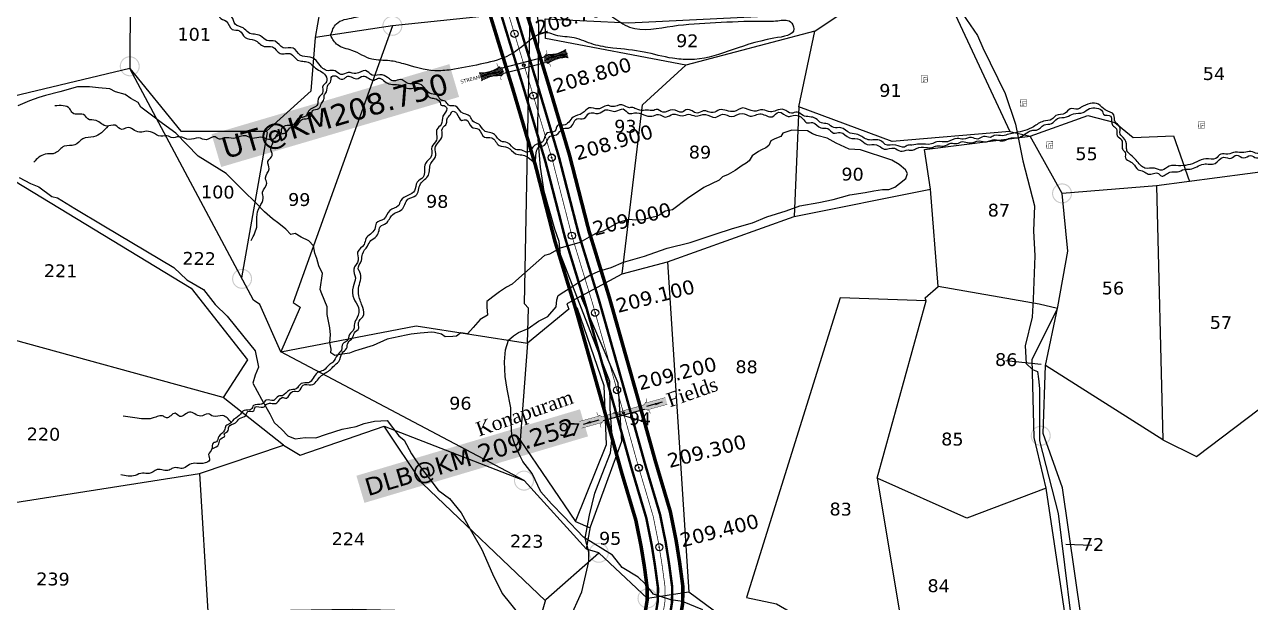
# Model space of a CAD drawing. Header units: inches. Extents: x 734614 to 757648, y 1633794 to 1657822.
# Drawn here: x 741563 to 743289, y 1635087 to 1635900 of the extents above; entities that cross this region are included whole.
import ezdxf
from ezdxf.enums import TextEntityAlignment as Align

# ---------------------------------------------------------------- set-up
doc = ezdxf.new("R2010")
doc.units = ezdxf.units.IN
doc.header["$MEASUREMENT"] = 0
doc.header["$PDMODE"] = 32
doc.header["$PDSIZE"] = 10
doc.linetypes.add('ACAD_ISO02W100', pattern=[15, 12, -3])
doc.linetypes.add('HIDDEN2', pattern=[0.1875, 0.125, -0.0625])
for name, color, linetype in [('CANAL1', 1, 'Continuous'), ('CART TRACK', 19, 'Continuous'), ('CSMark', 72, 'Continuous'), ('FOOT PATH', 222, 'Continuous'), ('LIMITS OF  ROCKY ROUND', 169, 'Continuous'), ('PLOT', 7, 'Continuous'), ('PLOT NO', 7, 'Continuous'), ('SQUARE TANKS', 230, 'Continuous'), ('STRUCTURE', 5, 'Continuous'), ('TANKS-STREAM', 4, 'Continuous'), ('VILLAGE STONES', 240, 'Continuous')]:
    doc.layers.add(name, color=color, linetype=linetype)
doc.styles.get("Standard").update_dxf_attribs({"font": 'verdana_0.ttf'})
doc.styles.add('style1', font='romantic_0.ttf')
doc.dimstyles.get("Standard").update_dxf_attribs({"dimtxt": 0.18, "dimasz": 0.18, "dimexe": 0.18, "dimexo": 0.0625, "dimgap": 0.09, "dimtad": 0, "dimtih": 1, "dimtoh": 1, "dimdec": 4, "dimzin": 0, "dimdsep": 46, "dimtxsty": 'Standard', "dimcen": 0.09, "dimadec": 0, "dimazin": 0, "dimtfac": 1, "dimtdec": 4, "dimtofl": 0, "dimtmove": 0, "dimatfit": 3, "dimfxl": 0, "dimtolj": 1, "dimtzin": 0, "dimarcsym": 0})

# ---------------------------------------------------------------- blocks, each defined once
blk = doc.blocks.new('SLB')
at = {"layer": 'STRUCTURE'}
h = blk.add_hatch(dxfattribs=at)
h.set_pattern_fill('DOTS', color=6, scale=20, angle=320.3722, style=0)
h.set_pattern_definition([(320.372247934, (-159.4327, -72.9564), (1.2786241598, 0.5641323054), [0, -1.25])])
h.paths.add_polyline_path([(769699.5, 1706871.1), (769699.5, 1706861.1), (769729.1, 1706861.1), (769732.1, 1706863.1), (769792.1, 1706863.1), (769795.1, 1706861.1), (769824.7, 1706861.1), (769824.7, 1706871.1), (769795.1, 1706871.1), (769792.1, 1706869.1), (769732.1, 1706869.1), (769729.1, 1706871.1)])
at = {"layer": 'STRUCTURE', "color": 6, "linetype": 'ACAD_ISO02W100', "ltscale": 0.5, "const_width": 0.5}
for points in [[(769699.5, 1706871.1), (769729.1, 1706871.1)], [(769795.1, 1706871.1), (769824.7, 1706871.1)], [(769699.5, 1706861.1), (769729.1, 1706861.1)], [(769795.1, 1706861.1), (769824.7, 1706861.1)]]:
    blk.add_lwpolyline(points, dxfattribs=at)
at = {"layer": 'STRUCTURE', "color": 6, "const_width": 0.628}
for points in [[(769726.1, 1706877.1), (769726.1, 1706873.1), (769732.1, 1706869.1), (769792.1, 1706869.1), (769798.1, 1706873.1), (769798.1, 1706877.1)], [(769726.1, 1706855.1), (769726.1, 1706859.1), (769732.1, 1706863.1), (769792.1, 1706863.1), (769798.1, 1706859.1), (769798.1, 1706855.1)]]:
    blk.add_lwpolyline(points, dxfattribs=at)
at = {"layer": 'STRUCTURE', "color": 6}
blk.add_lwpolyline([(769732.1, 1706863.1), (769792.1, 1706863.1)], dxfattribs=at)
blk.add_lwpolyline([(769732.1, 1706863.1), (769792.1, 1706863.1)], dxfattribs=at)
at = {"layer": 'STRUCTURE', "color": 0}
blk.add_circle((769762.1, 1706866.1), 1.24, dxfattribs=at)
for points in [[(769703.8, 1706866), (769726.7, 1706866)], [(769818.6, 1706865.8), (769795.7, 1706865.8)]]:
    blk.add_leader(points, dimstyle='Standard', override={"dimasz": 10, "dimgap": 0.09, "dimtad": 0}, dxfattribs=at)
blk = doc.blocks.new('UT')
at = {"layer": 'STRUCTURE'}
h = blk.add_hatch(dxfattribs=at)
h.set_pattern_fill('DASH', color=150, scale=8, angle=-39.6278, style=0)
h.set_pattern_definition([(320.372247933, (-4370.464, -6260.8811), (1.40800153113, 0.132407282), [1, -1])])
h.paths.add_polyline_path([(765163, 1700681.9), (765165.6, 1700680.6), (765167.2, 1700680.3), (765169.1, 1700680), (765172.4, 1700679.6), (765176.4, 1700679.3), (765179.5, 1700679.5), (765183.1, 1700679.9), (765187.7, 1700680.9), (765188.9, 1700681.2), (765193.1, 1700682.2), (765196.1, 1700680.2), (765196.1, 1700672.2), (765193.1, 1700670.2), (765190.5, 1700670.8), (765188.1, 1700671.3), (765185.5, 1700671.8), (765183.6, 1700672.1), (765181, 1700672.5), (765180.3, 1700672.5), (765178.5, 1700672.6), (765176.7, 1700672.6), (765174.6, 1700672.5), (765172.5, 1700672.3), (765170.4, 1700672), (765168.5, 1700671.7), (765166.1, 1700671.2), (765165, 1700670.8), (765163, 1700669.7)])
h.paths.add_polyline_path([(765259.1, 1700682.2), (765256.1, 1700680.2), (765256.1, 1700672.2), (765259.1, 1700670.2), (765261.9, 1700671), (765264.4, 1700671.6), (765266.4, 1700672), (765269.1, 1700672.5), (765272.7, 1700673), (765276.1, 1700673.1), (765278.6, 1700672.9), (765281.2, 1700672.7), (765283.9, 1700672.3), (765286.4, 1700671.9), (765288, 1700671.3), (765289.2, 1700670.6), (765289.1, 1700682.7), (765287.6, 1700681.8), (765285.7, 1700681.2), (765283, 1700680.7), (765281.2, 1700680.4), (765276.7, 1700679.9), (765272.7, 1700679.9), (765268.7, 1700680.3), (765264.8, 1700681), (765261.2, 1700681.7)])
at = {"layer": 'STRUCTURE', "color": 150, "const_width": 0.628}
for points in [[(765190.1, 1700688.2), (765190.1, 1700684.2), (765196.1, 1700680.2), (765256.1, 1700680.2), (765262.1, 1700684.2), (765262.1, 1700688.2)], [(765190.1, 1700664.2), (765190.1, 1700668.2), (765196.1, 1700672.2), (765256.1, 1700672.2), (765262.1, 1700668.2), (765262.1, 1700664.2)]]:
    blk.add_lwpolyline(points, dxfattribs=at)
at = {"layer": 'STRUCTURE', "color": 150}
for points in [[(765196.1, 1700680.2), (765256.1, 1700680.2)], [(765196.1, 1700672.2), (765256.1, 1700672.2)], [(765196.1, 1700672.2), (765256.1, 1700672.2)]]:
    blk.add_lwpolyline(points, dxfattribs=at)
at = {"layer": 'STRUCTURE', "color": 0}
blk.add_circle((765226.1, 1700676.2), 1.89, dxfattribs=at)
at = {"layer": 'STRUCTURE', "color": 150}
for points in [[(765163, 1700681.9), (765164.4, 1700681.1), (765167.9, 1700680.2), (765171.2, 1700679.8), (765176.1, 1700679.4), (765184.7, 1700680.3), (765193.1, 1700682.2)], [(765163, 1700669.7), (765164.3, 1700670.6), (765167.8, 1700671.6), (765171.2, 1700672.1), (765176, 1700672.6), (765184.7, 1700672), (765193.1, 1700670.2)], [(765289.1, 1700682.7), (765287.8, 1700681.9), (765284.3, 1700680.9), (765280.9, 1700680.4), (765276.1, 1700679.8), (765267.4, 1700680.5), (765259.1, 1700682.2)], [(765289.2, 1700670.6), (765287.8, 1700671.4), (765284.2, 1700672.3), (765280.9, 1700672.7), (765276.1, 1700673.1), (765267.4, 1700672.2), (765259.1, 1700670.2)]]:
    blk.add_spline(points, degree=3, dxfattribs=at)
at = {"layer": 'STRUCTURE', "color": 0}
blk.add_text('STREAM', height=5, dxfattribs=at).set_placement((765148.2, 1700675.8), align=Align.MIDDLE_CENTER)
for points in [[(765190.9, 1700676), (765164.2, 1700675.8)], [(765289.3, 1700676.7), (765265.4, 1700676.4)]]:
    blk.add_leader(points, dimstyle='Standard', override={"dimasz": 10, "dimgap": 0.09, "dimtad": 0}, dxfattribs=at)

msp = doc.modelspace()

# ---------------------------------------------------------------- hatches: boundary and pattern name
at = {"layer": 'VILLAGE STONES'}
h = msp.add_hatch(color=256, dxfattribs=at)
edge = h.paths.add_edge_path(flags=16)
edge.add_arc((742081.1, 1635898), 12.6, -0.753, 359.247)
edge = h.paths.add_edge_path()
edge.add_arc((742081.1, 1635898), 14.1, -0.753, 359.247)
h = msp.add_hatch(color=256, dxfattribs=at)
edge = h.paths.add_edge_path(flags=16)
edge.add_arc((741711.4, 1635841.1), 12.6, -0.753, 359.247)
edge = h.paths.add_edge_path()
edge.add_arc((741711.4, 1635841.1), 14.1, -0.753, 359.247)
h = msp.add_hatch(color=256, dxfattribs=at)
edge = h.paths.add_edge_path(flags=16)
edge.add_arc((743023.8, 1635662.2), 12.6, -0.753, 359.247)
edge = h.paths.add_edge_path()
edge.add_arc((743023.8, 1635662.2), 14.1, -0.753, 359.247)
h = msp.add_hatch(color=256, dxfattribs=at)
edge = h.paths.add_edge_path(flags=16)
edge.add_arc((741869.5, 1635542), 12.6, -0.753, 359.247)
edge = h.paths.add_edge_path()
edge.add_arc((741869.5, 1635542), 14.1, -0.753, 359.247)
h = msp.add_hatch(color=256, dxfattribs=at)
edge = h.paths.add_edge_path(flags=16)
edge.add_arc((742993.8, 1635321.2), 12.6, -0.753, 359.247)
edge = h.paths.add_edge_path()
edge.add_arc((742993.8, 1635321.2), 14.1, -0.753, 359.247)
h = msp.add_hatch(color=256, dxfattribs=at)
edge = h.paths.add_edge_path(flags=16)
edge.add_arc((742266.4, 1635258.1), 12.6, -0.753, 359.247)
edge = h.paths.add_edge_path()
edge.add_arc((742266.4, 1635258.1), 14.1, -0.753, 359.247)
h = msp.add_hatch(color=256, dxfattribs=at)
edge = h.paths.add_edge_path(flags=16)
edge.add_arc((742371.7, 1635156.5), 12.6, -0.753, 359.247)
edge = h.paths.add_edge_path()
edge.add_arc((742371.7, 1635156.5), 14.1, -0.753, 359.247)
h = msp.add_hatch(color=256, dxfattribs=at)
edge = h.paths.add_edge_path(flags=16)
edge.add_arc((742440.2, 1635092.4), 12.6, -0.753, 359.247)
edge = h.paths.add_edge_path()
edge.add_arc((742440.2, 1635092.4), 14.1, -0.753, 359.247)

# ---------------------------------------------------------------- linework, layer by layer
at = {"color": 3}
for p in [(742253, 1635886.8), (742279.4, 1635799.8), (742305.3, 1635712.7), (742333.7, 1635602.7), (742366.5, 1635494.3), (742397.4, 1635385.4), (742427.9, 1635276.3), (742456.8, 1635164.4)]:
    msp.add_point(p, dxfattribs=at)
at = {"layer": 'CANAL1', "color": 1, "const_width": 5}
for points in [[(742218.3, 1635914.5), (742250.6, 1635809.1), (742281.4, 1635705.2), (742282.2, 1635702.7), (742309.7, 1635595.6), (742338.5, 1635501.7), (742378.9, 1635358.8), (742403.1, 1635272), (742404, 1635268.8), (742423.8, 1635202.3), (742431.3, 1635165.1), (742436, 1635136), (742439.9, 1635106.2), (742439.7, 1635089.7), (742434.2, 1635055.3)], [(742266.2, 1635928.8), (742298.5, 1635823.5), (742329.4, 1635719.5), (742330.4, 1635716.1), (742357.9, 1635609.1), (742386.5, 1635515.8), (742427.1, 1635372.3), (742451.2, 1635285.8), (742452, 1635283.1), (742472.4, 1635214.4), (742480.5, 1635174), (742485.4, 1635143.2), (742490, 1635109.2), (742489.7, 1635085.3), (742483.2, 1635044.7)]]:
    msp.add_lwpolyline(points, dxfattribs=at)
at = {"layer": 'CANAL1', "color": 5, "const_width": 3.5}
for points in [[(742232.7, 1635918.8), (742264.9, 1635813.4), (742296.6, 1635706.7), (742324.2, 1635599.6), (742352.9, 1635505.9), (742393.4, 1635362.8), (742417.5, 1635276.2), (742438.4, 1635205.9), (742446.1, 1635167.8), (742450.8, 1635138.1), (742455, 1635107.1), (742454.7, 1635088.4), (742448.9, 1635052.1)], [(742468.5, 1635047.9), (742474.7, 1635086.6), (742475, 1635108.3), (742470.6, 1635141), (742465.8, 1635171.3), (742457.8, 1635210.7), (742436.7, 1635281.7), (742412.6, 1635368.2), (742372.1, 1635511.5), (742343.4, 1635605.1), (742315.9, 1635712.1), (742284.1, 1635819.2), (742251.9, 1635924.5)]]:
    msp.add_lwpolyline(points, dxfattribs=at)
at = {"layer": 'CANAL1', "color": 1, "linetype": 'HIDDEN2', "ltscale": 100, "const_width": 1}
msp.add_lwpolyline([(742242.3, 1635921.7), (742274.5, 1635816.3), (742305.4, 1635712.4), (742306.3, 1635709.4), (742333.8, 1635602.4), (742362.5, 1635508.7), (742403, 1635365.5), (742427.1, 1635278.9), (742428, 1635276), (742448.1, 1635208.3), (742455.9, 1635169.5), (742460.7, 1635139.6), (742465, 1635107.7), (742464.7, 1635087.5), (742458.7, 1635050)], dxfattribs=at)
at = {"layer": 'CART TRACK'}
msp.add_lwpolyline([(742884.1, 1635914.2), (742904.7, 1635884.5), (742912.3, 1635867), (742943.9, 1635802.8), (742958.3, 1635759.8), (742968.8, 1635708.1), (742984.9, 1635644.6), (742983.4, 1635609.4), (742985.4, 1635574.6), (742982.9, 1635513.4), (742981.8, 1635488.1), (742972, 1635447.5), (742973.1, 1635422.7), (742982.2, 1635414.5), (742989.3, 1635411.6), (742990.8, 1635401.3), (742992, 1635387.6), (742992, 1635314), (743018.1, 1635211.8), (743036.3, 1635067.3)], dxfattribs=at)
at = {"layer": 'FOOT PATH'}
for points in [[(742330.3, 1635063), (742347.9, 1635101.8), (742357.8, 1635144.3), (742357.8, 1635157.2), (742352.6, 1635176.9), (742358.8, 1635209.4), (742366.3, 1635240.4), (742376.6, 1635267), (742388, 1635297.3), (742390.5, 1635319.5), (742387.8, 1635359.5), (742387.1, 1635397.5), (742335, 1635531.5), (742317.6, 1635576.1), (742315.9, 1635594.4), (742309.9, 1635611.8), (742294.7, 1635665), (742289.6, 1635699.2), (742285.8, 1635743.7), (742287.2, 1635899.4), (742253.7, 1636115.5)], [(742518, 1635076.2), (742489.5, 1635088), (742472.9, 1635090.1), (742458.3, 1635095.1), (742448.5, 1635098.4), (742436.7, 1635112.7), (742427.1, 1635122.2), (742404.7, 1635135.7), (742391, 1635153.1), (742349.9, 1635178.6), (742322.4, 1635207.5), (742305.2, 1635225.6), (742290.2, 1635242.1), (742278, 1635268), (742264.7, 1635285.1), (742259.2, 1635296.1), (742253.4, 1635308.9), (742249.4, 1635321.4), (742247.9, 1635349.9), (742248, 1635360.5), (742242.7, 1635386.7), (742240, 1635404.4), (742238.7, 1635425.1), (742240.1, 1635441.9), (742244.5, 1635455.6), (742251.6, 1635461.7), (742258.8, 1635466.5), (742272, 1635471.9), (742286.9, 1635482.3), (742299.8, 1635489.1), (742311.6, 1635502.5), (742312.5, 1635512.6), (742314.5, 1635518.6), (742322.5, 1635523.8), (742335, 1635531.5), (742346.4, 1635539.2), (742359.2, 1635547.3), (742373.2, 1635553.1), (742389.1, 1635557.8), (742406.4, 1635565.5), (742435.9, 1635573.7), (742450.7, 1635579.2), (742468.1, 1635585), (742500.1, 1635593.2), (742535.6, 1635604.7), (742559.8, 1635612.7), (742587.9, 1635620.8), (742608.4, 1635629.2), (742635.5, 1635637.8), (742654.8, 1635644.7), (742681.6, 1635649.3), (742701.6, 1635653.5), (742725, 1635660.3), (742746.8, 1635663.4), (742758.9, 1635665.9), (742771, 1635667.6), (742780, 1635667.5), (742788.3, 1635671.1), (742794.8, 1635676.3), (742803.9, 1635683), (742803.9, 1635683), (742806.2, 1635690.4), (742803.3, 1635695.4), (742803.3, 1635695.4), (742794.4, 1635703), (742784.3, 1635708.8), (742770.1, 1635713.5), (742752.8, 1635719.3), (742740.2, 1635723.6), (742723.9, 1635724.6), (742705.6, 1635732.9), (742693.3, 1635739.8), (742678.6, 1635743.7), (742672.7, 1635746.1), (742665.6, 1635750.3), (742651.9, 1635750.9), (742643.4, 1635751.3), (742630.5, 1635747), (742627.9, 1635742.5), (742619.5, 1635738.9), (742614, 1635736.4), (742611.1, 1635729.6), (742607, 1635726.3), (742600.9, 1635723.7), (742596.4, 1635721.2), (742587.6, 1635714.9), (742583.4, 1635708.2), (742579.2, 1635704.9), (742573.5, 1635701.6), (742573.5, 1635701.6), (742563.7, 1635694.6), (742553.8, 1635688.7), (742545.9, 1635685.4), (742540.9, 1635681), (742519.4, 1635670.7), (742496.6, 1635654.9), (742475.6, 1635639.1), (742465, 1635637), (742457.8, 1635631.9), (742452.2, 1635629.7), (742442, 1635627.6), (742433.7, 1635625), (742423.9, 1635624.4), (742413.6, 1635625.7), (742404.3, 1635622.8), (742396.4, 1635619.9), (742384.2, 1635612.9), (742377.4, 1635609.3), (742369.5, 1635606.7), (742361.5, 1635602.7), (742344.9, 1635593.2), (742317.3, 1635585.2), (742302.2, 1635576.8), (742295, 1635574.8), (742279.3, 1635560.9), (742254.9, 1635539.4), (742249.6, 1635534.7), (742241.6, 1635530.2), (742231.8, 1635523.5), (742222.3, 1635516.9), (742213.9, 1635510.3), (742214.2, 1635502.4), (742215.1, 1635490.7), (742204.5, 1635484.6), (742194.6, 1635473.4), (742186.8, 1635464.7), (742177.5, 1635466.2), (742171.5, 1635461.4), (742166.2, 1635461), (742155.3, 1635460.4), (742150.1, 1635464.3), (742140.3, 1635466.3), (742136.8, 1635467), (742120, 1635465.4), (742107.6, 1635464.2), (742100.4, 1635462.7), (742073.9, 1635456.9), (742054.2, 1635448.2), (742033.8, 1635442.1), (742027.8, 1635440.3), (742020.5, 1635437.4), (742020.5, 1635437.4), (742007.4, 1635435.3), (742000.3, 1635434.2), (741994.6, 1635437.7), (741994.7, 1635443), (741992.8, 1635452.6), (741994.2, 1635463.3), (741992.8, 1635473.1), (741989.3, 1635491.9), (741989.4, 1635502.4), (741981.8, 1635520.9), (741979.2, 1635527.2), (741982.9, 1635549.7), (741977.4, 1635560.2), (741974.5, 1635570.4), (741972, 1635578), (741970.1, 1635588.5), (741963.6, 1635595.7), (741952.7, 1635600.8), (741944.1, 1635605.8), (741938.1, 1635604.4), (741931, 1635612), (741921.4, 1635620), (741912.1, 1635626.2), (741900.9, 1635636.5), (741887.6, 1635650.3), (741873.1, 1635664.6), (741847.1, 1635690.1), (741807.8, 1635714.5), (741776.3, 1635746.9), (741757.6, 1635760.8), (741740.2, 1635773.8), (741727, 1635783.6), (741723, 1635790.2), (741712.9, 1635795.6), (741704.7, 1635801.3), (741691.2, 1635804.9), (741683.4, 1635809.5), (741667.2, 1635810.8), (741654.8, 1635812.1), (741643.5, 1635812.3), (741637.9, 1635812), (741612.9, 1635805.2), (741592.8, 1635799.8), (741583.4, 1635797.2), (741570.2, 1635792.6), (741553.6, 1635785.3)], [(741555.6, 1635684.4), (741571.7, 1635676.3), (741583.3, 1635671.3), (741601.5, 1635657.9), (741609.8, 1635655.9), (741634, 1635640.9), (741675.1, 1635616.7), (741714.3, 1635593.3), (741773.3, 1635558), (741791.5, 1635540.5), (741815.1, 1635527), (741831.7, 1635505.8), (741848.4, 1635489.4), (741871.8, 1635460.4), (741887.7, 1635440.6), (741892.7, 1635417.7), (741888, 1635406.5), (741884.8, 1635395.2), (741897, 1635372.9), (741908.4, 1635351.9), (741914.7, 1635339.7), (741925.4, 1635330.1), (741934, 1635321), (741944.1, 1635317.1), (741958.4, 1635318.8), (741973.1, 1635318.2), (741988.5, 1635323.3), (742010.5, 1635330.5), (742030.1, 1635334.4), (742041.4, 1635338.4), (742056.1, 1635341.6), (742073.8, 1635342.5), (742090.1, 1635321.2), (742097.9, 1635315.1), (742108.2, 1635295.8), (742121.8, 1635275.7), (742135.1, 1635258.3), (742145.4, 1635244.8), (742161.5, 1635233.1), (742177.8, 1635212.6), (742190.6, 1635189.9), (742206.8, 1635161.1), (742221.9, 1635127), (742235.8, 1635099), (742261.1, 1635068)]]:
    msp.add_lwpolyline(points, dxfattribs=at)
at = {"layer": 'LIMITS OF  ROCKY ROUND'}
msp.add_spline([(741994.2, 1635884.7), (742002.2, 1635901), (742027, 1635909.6), (742060.3, 1635918.8), (742081.9, 1635921.4), (742110.9, 1635923.9), (742150.8, 1635928.1), (742174.9, 1635932), (742213, 1635934.2), (742257.3, 1635932.2), (742283.3, 1635938.8), (742308.1, 1635938.7), (742324.5, 1635934.8), (742358.3, 1635930.6), (742402.6, 1635902.6), (742415.1, 1635896.3), (742475.8, 1635897.7), (742535.8, 1635902.7), (742599.8, 1635904.6), (742623.7, 1635905.2), (742641.3, 1635903.8), (742646.2, 1635893.8), (742618.2, 1635880.5), (742499.2, 1635850.5), (742475.6, 1635852.3), (742435.4, 1635861), (742391.4, 1635866.8), (742364.1, 1635871.9), (742337.1, 1635880.9), (742310.6, 1635885), (742300.2, 1635888.1), (742266.1, 1635870.9), (742242.2, 1635855), (742204.5, 1635843.9), (742163.6, 1635836.2), (742141, 1635834.8), (742097, 1635844.5), (742077.4, 1635848.8), (742052.1, 1635851.1), (742024.1, 1635863.4), (742003.8, 1635871.1), (741994.1, 1635884.7)], degree=3, dxfattribs=at)
at = {"layer": 'PLOT'}
for p, q in [((741972.9, 1635881.4), (742019.9, 1636149.6)), ((741712.1, 1635947.7), (741711.3, 1635838)), ((742867.3, 1635927), (742950.1, 1635749.3)), ((741966.6, 1635806.6), (741972.9, 1635881.4)), ((741711.3, 1635838), (741511, 1635790.3)), ((741885.6, 1635511.8), (741711.3, 1635838)), ((741711.3, 1635838), (741783.5, 1635749.6)), ((741903.7, 1635750), (741966.6, 1635806.6)), ((742979.1, 1635742.6), (743060.1, 1635771.6)), ((743060.1, 1635771.6), (743097.9, 1635761.9)), ((743097.9, 1635761.9), (743124.1, 1635740.7)), ((741783.5, 1635749.6), (741903.7, 1635750)), ((742950.1, 1635749.3), (742979.1, 1635742.6)), ((743124.1, 1635740.7), (743180.9, 1635743.1)), ((743180.9, 1635743.1), (743203.3, 1635678.9)), ((743023.8, 1635662.2), (742979.1, 1635742.6)), ((741489.1, 1635716.2), (741797.7, 1635529)), ((743339, 1635696.7), (743156.8, 1635672.9)), ((743156.8, 1635672.9), (743023.8, 1635662.2)), ((741797.7, 1635529), (741877.2, 1635427.9)), ((741894.6, 1635506), (741885.6, 1635511.8)), ((741924.2, 1635439.3), (741894.6, 1635506)), ((741842.9, 1635375.2), (741473.1, 1635476.7)), ((742266.4, 1635258.1), (741924.2, 1635439.3)), ((741877.2, 1635427.9), (741842.9, 1635375.2)), ((741927.6, 1635308.1), (741842.9, 1635375.2)), ((741951.3, 1635293.9), (742069.5, 1635334.6)), ((742069.5, 1635334.6), (742266.4, 1635258.1)), ((741809.6, 1635268.3), (741927.6, 1635308.1)), ((741927.6, 1635308.1), (741951.3, 1635293.9)), ((741517.5, 1635222.3), (741809.6, 1635268.3))]:
    msp.add_line(p, q, dxfattribs=at)
for points in [[(742494.3, 1635842.6), (742296.5, 1635880.2), (742296.2, 1635907.9), (742413.3, 1635902), (742690.8, 1635915.9), (742759.1, 1635942.7), (742806.1, 1636030.3)], [(742346.5, 1635517.6), (742333.9, 1635510.7), (742326.6, 1635506.7), (742329.7, 1635499.2), (742271.5, 1635451.4), (742272.7, 1635500.6), (742267.1, 1635506.8), (742274.9, 1635918.2), (742081.1, 1635898), (741972.9, 1635881.4)], [(742950.1, 1635749.3), (742784.5, 1635735.4), (742653.4, 1635784), (742676, 1635890.4), (742711.5, 1635914.6), (742867.3, 1635927)], [(742081.1, 1635898), (741941.5, 1635508.7), (741951.3, 1635502.3), (741924.2, 1635439.3)], [(742676, 1635890.4), (742494.3, 1635842.6)], [(742494.3, 1635842.6), (742433.1, 1635786.9)], [(742404.4, 1635549.2), (742433.1, 1635786.9)], [(742653.4, 1635784), (742646.7, 1635629.7)], [(741903.7, 1635750), (741904.8, 1635748.1), (741868.9, 1635543.2)], [(743021.6, 1634871.8), (743036.7, 1635012.3), (743001.5, 1635247.6), (742984.5, 1635318.8), (742981.9, 1635428.3), (743017.3, 1635500.3), (742991.7, 1635506.2), (742849.2, 1635531.4), (742838.6, 1635668.4), (742830.1, 1635724), (742979.1, 1635742.6)], [(742468.6, 1635566), (742646.7, 1635629.7), (742838.6, 1635668.4)], [(743533.1, 1634565.6), (743385.6, 1634618.9), (743364.9, 1634626.4), (743190.8, 1634732.2), (743174.9, 1634779.4), (743050.9, 1634838.8), (743038.2, 1634909.8), (743050.5, 1635065.5), (743024.2, 1635247.8), (742997.2, 1635324.5), (743000.7, 1635420.2), (743017.8, 1635502.6), (743032.1, 1635581), (743023.8, 1635662.2)], [(743156.8, 1635672.9), (743165.7, 1635315.6), (743213.1, 1635291.9), (743301.7, 1635359), (743406.2, 1635402.5)], [(743021.6, 1634871.8), (742603.1, 1635023.8), (742498.3, 1635101), (742440.2, 1635092.4), (742371.7, 1635156.5), (742354.4, 1635161.4), (742359.8, 1635193), (742404.2, 1635313.4), (742398.7, 1635395.4), (742346.5, 1635517.6), (742404.4, 1635549.2), (742468.6, 1635566), (742498.3, 1635101)], [(743001.5, 1635247.6), (742889.7, 1635205.2), (742763.3, 1635261.4), (742832.3, 1635511.1), (742831.3, 1635515.1), (742849.2, 1635531.4)], [(742338.9, 1635200.6), (742382.7, 1635309.1), (742379, 1635391.6), (742341.9, 1635500.4), (742333.9, 1635510.7)], [(742832.3, 1635511.1), (742711.5, 1635515.4), (742579.5, 1635093.6), (742621.9, 1635084.6), (742810, 1634975.3), (742875.7, 1634964.2), (743021.6, 1634871.8)], [(741924.2, 1635439.3), (742114.6, 1635476.1), (742271.5, 1635451.4)], [(742271.5, 1635451.4), (742261, 1635315), (742338.9, 1635200.6), (742359.5, 1635191.5)], [(743165.7, 1635315.6), (743000.7, 1635420.2)], [(742296.5, 1635088.7), (742123.5, 1635254), (742069.5, 1635334.6)], [(741809.6, 1635268.3), (741821.4, 1635074.1), (742024.8, 1635077.3), (742104.1, 1635075.1), (742215.7, 1635010.8), (742279.1, 1635028.3)], [(742763.3, 1635261.4), (742811.6, 1634975)], [(742354.4, 1635161.4), (742266.4, 1635258.1)], [(743038.1, 1634708.5), (742986.5, 1634765.7), (742832.8, 1634805.6), (742674.5, 1634876.8), (742594.6, 1634903.4), (742588.6, 1634986.7), (742359.7, 1635032.4), (742279.1, 1635028.3), (742297.1, 1635090.9), (742371.7, 1635156.5)]]:
    msp.add_lwpolyline(points, dxfattribs=at)
at = {"layer": 'PLOT NO'}
for points in [[(742944.8, 1635427.3), (742994.5, 1635422.1)], [(742431, 1635342.3), (742393, 1635353.3)], [(743065.6, 1635167), (743029.3, 1635168.3)]]:
    msp.add_lwpolyline(points, dxfattribs=at)
at = {"layer": 'SQUARE TANKS', "const_width": 0.505}
for points in [[(742825.5, 1635828), (742834.2, 1635827.9), (742834.1, 1635818.6), (742825.4, 1635818.7)], [(742828.6, 1635825.1), (742834.2, 1635825), (742834.1, 1635818.6), (742828.5, 1635818.7)], [(742830.6, 1635822.6), (742834.2, 1635822.6), (742834.1, 1635818.6), (742830.6, 1635818.7)], [(742965.1, 1635794.5), (742973.8, 1635794.3), (742973.7, 1635785.1), (742965, 1635785.2)], [(742968.2, 1635791.6), (742973.7, 1635791.5), (742973.7, 1635785.1), (742968.1, 1635785.2)], [(742970.2, 1635789.1), (742973.7, 1635789.1), (742973.7, 1635785.1), (742970.1, 1635785.2)], [(743215.7, 1635763.3), (743224.4, 1635763.2), (743224.3, 1635754), (743215.6, 1635754.1)], [(743218.8, 1635760.4), (743224.4, 1635760.4), (743224.3, 1635754), (743218.7, 1635754)], [(743220.8, 1635758), (743224.3, 1635757.9), (743224.3, 1635754), (743220.7, 1635754)], [(743002.2, 1635735.1), (743010.9, 1635735), (743010.8, 1635725.7), (743002.1, 1635725.9)], [(743005.3, 1635732.2), (743010.9, 1635732.1), (743010.8, 1635725.7), (743005.2, 1635725.8)], [(743007.3, 1635729.8), (743010.8, 1635729.7), (743010.8, 1635725.7), (743007.2, 1635725.8)]]:
    msp.add_lwpolyline(points, close=True, dxfattribs=at)
at = {"layer": 'STRUCTURE', "color": 0}
for p in [(742305.4, 1635712.4), (742428, 1635276)]:
    msp.add_point(p, dxfattribs=at)
at = {"layer": 'TANKS-STREAM'}
for points in [[(741990.5, 1635834.5), (741983.2, 1635837.9), (741975.8, 1635847.1), (741965.4, 1635853.9), (741951.4, 1635856.6), (741941.3, 1635866.7), (741927.5, 1635867.1), (741915.9, 1635876.2), (741904.4, 1635877.3), (741895.5, 1635883.8), (741878.4, 1635888.4), (741871.1, 1635895), (741859.9, 1635900.2), (741855, 1635910.4), (741843.3, 1635915.8), (741837.6, 1635925.8), (741828.5, 1635931.3), (741825.2, 1635942.9), (741818, 1635949), (741814.9, 1635958.9), (741808.2, 1635964.4), (741793.3, 1635993), (741789.9, 1635997.2), (741788.5, 1636007.3), (741781.8, 1636018.6), (741779.5, 1636033.1), (741773.2, 1636040.9), (741770.7, 1636056.7), (741763.8, 1636068.6), (741763.4, 1636075.5), (741745.2, 1636091.1), (741736.3, 1636096.1), (741727.8, 1636106.7), (741712, 1636108.1), (741700, 1636115.1), (741687.3, 1636115.2), (741669, 1636122.2), (741660.2, 1636122.6), (741651.7, 1636127.7), (741640.9, 1636128.4), (741623.1, 1636137.9), (741613.2, 1636135.9), (741604.8, 1636139.7), (741594.7, 1636139.1), (741584.7, 1636145.4), (741573.9, 1636146.7), (741557.3, 1636154.3), (741551.2, 1636163.9), (741538.9, 1636168.9), (741529.2, 1636183.6), (741516, 1636189.2), (741511.4, 1636198.9), (741498.9, 1636206.1), (741492.8, 1636217.8), (741481.4, 1636226.5), (741477.7, 1636238.1), (741467.6, 1636248.3), (741463.2, 1636260.8), (741452.2, 1636268.4), (741449.7, 1636276.9), (741445.1, 1636280.5), (741442.7, 1636292.5), (741436.6, 1636303.7), (741433.8, 1636313.9), (741427.7, 1636322.4), (741423.4, 1636332.6), (741416.3, 1636338), (741413.2, 1636346.3), (741399.2, 1636349.4), (741391.8, 1636346), (741383.9, 1636346.7), (741374.4, 1636340.2), (741364.4, 1636340.4), (741356.2, 1636336.2), (741348.7, 1636344.1), (741346.3, 1636349.3), (741344.6, 1636358), (741339.5, 1636362.6), (741331.5, 1636363.4), (741327.5, 1636366.4), (741321.7, 1636367.2), (741313, 1636371.6), (741306.9, 1636371.7), (741295.6, 1636378.2), (741289.7, 1636380.5), (741284.9, 1636383.4), (741277.1, 1636382.3), (741269.4, 1636387.1), (741253.4, 1636387.9), (741242.9, 1636391.1), (741234.9, 1636390.2), (741216.9, 1636391.7), (741204, 1636387), (741194.1, 1636388.6), (741180, 1636383.3), (741169.4, 1636386.9), (741158.6, 1636386.3), (741151.4, 1636392.4), (741141.7, 1636393.4), (741136.1, 1636400.1), (741126.5, 1636402.7), (741122.7, 1636408.6), (741114.9, 1636411.1), (741113.1, 1636415.4), (741108.6, 1636419.7), (741107.3, 1636425.7), (741101.4, 1636429.2), (741099.4, 1636440.8), (741096.5, 1636445.1), (741092.3, 1636448.9), (741088.5, 1636464.2), (741080.2, 1636473.6), (741075.7, 1636483.1), (741070.3, 1636490.3), (741057.1, 1636497.9), (741047.5, 1636501.9), (741037.6, 1636507.8), (741025.5, 1636510.1), (741011.1, 1636516.6), (740996.2, 1636512.6), (740989.1, 1636515.9), (740977.9, 1636513.3), (740966.2, 1636515.6), (740950.4, 1636511.4), (740944.2, 1636513.3), (740929.3, 1636510.1), (740916.6, 1636512.4), (740908.3, 1636510.7), (740889.1, 1636520.3), (740882.6, 1636523.8), (740875.3, 1636532.5), (740859.7, 1636535.3), (740840.2, 1636541.1), (740835, 1636546.1), (740823.6, 1636547.6), (740811.3, 1636557.4), (740797.5, 1636558.3), (740782.8, 1636566.8), (740766.4, 1636568.3), (740757.2, 1636578.3), (740741.1, 1636581.4), (740732.9, 1636592.4), (740719.9, 1636597.3), (740712.5, 1636609.7), (740705.7, 1636610.3), (740697, 1636619.3), (740706, 1636628.5), (740705.8, 1636638.1), (740711.2, 1636652.9), (740709, 1636663.8), (740714.6, 1636676.5), (740712, 1636691.6), (740721, 1636711), (740717.5, 1636724.8), (740724.6, 1636757.1)], [(740744, 1635323.6), (740748.3, 1635320.8), (740757.5, 1635321.1), (740761.5, 1635322.7), (740765.2, 1635321.6), (740774.5, 1635324), (740781.8, 1635325.1), (740789.8, 1635326.7), (740804.6, 1635324.5), (740811, 1635325.9), (740818.8, 1635329), (740824.6, 1635330), (740830.6, 1635335.6), (740836.1, 1635337.6), (740843.5, 1635341.8), (740845, 1635345.5), (740849.6, 1635361), (740855.9, 1635364.9), (740853, 1635379.5), (740861, 1635386.9), (740863.7, 1635400.7), (740872.1, 1635408.7), (740875.1, 1635424.7), (740882.3, 1635431.9), (740883.1, 1635445.2), (740895.8, 1635454.5), (740895.9, 1635462.6), (740906.9, 1635472.7), (740905.3, 1635480.8), (740908.9, 1635488.1), (740913.1, 1635498.7), (740922.4, 1635508.7), (740929, 1635517.8), (740923.9, 1635530), (740929.9, 1635538.5), (740934.3, 1635542.4), (740934.6, 1635549.5), (740942, 1635552.7), (740945.8, 1635559.7), (740947.4, 1635564.5), (740957.7, 1635572.7), (740962.9, 1635586.6), (740968, 1635592.6), (740974.4, 1635601.2), (740982.1, 1635611.4), (740991.3, 1635628), (740996.4, 1635634.6), (741000.1, 1635648.9), (741007.4, 1635660.5), (741007.7, 1635666.1), (741015.1, 1635673.3), (741015.7, 1635688.7), (741025.2, 1635698.6), (741030.3, 1635712.4), (741038.1, 1635721), (741038.8, 1635730.9), (741047.1, 1635742.3), (741047, 1635754.6), (741054.2, 1635764.7), (741058.2, 1635774.2), (741066.6, 1635788), (741072.2, 1635797.3), (741076.2, 1635802.7), (741081.6, 1635812.2), (741085.9, 1635817.9), (741087.5, 1635829.7), (741094.7, 1635837.5), (741094.9, 1635849.6), (741099.7, 1635858.9), (741098.4, 1635872.9), (741097.6, 1635883.2), (741099.7, 1635894.7), (741096.4, 1635904.9), (741098.2, 1635918.9), (741093.7, 1635927.7), (741100.1, 1635938.7), (741104.9, 1635946.8), (741105.4, 1635953.5), (741115.9, 1635962.9), (741117.4, 1635972), (741127, 1635979.4), (741127.2, 1635986.8), (741139.7, 1635996.4), (741142.6, 1636004.5), (741149.9, 1636017.6), (741158.2, 1636028.2), (741161.6, 1636040), (741166.3, 1636048.6), (741166.9, 1636056.3), (741173.3, 1636065.8), (741178, 1636076.5), (741185.1, 1636087.9), (741188.1, 1636101.5), (741196.9, 1636118), (741200.5, 1636129.3), (741205.7, 1636133.8), (741206.4, 1636145.5), (741213.1, 1636154.6), (741216.6, 1636166.5), (741223, 1636177.5), (741225.4, 1636186), (741235, 1636195.4), (741237.9, 1636201.3), (741244.4, 1636207), (741258.6, 1636220.9), (741267.3, 1636226.9), (741271, 1636235.4), (741285.7, 1636245), (741289, 1636251.4), (741297.6, 1636256.3), (741304.2, 1636267.5), (741313.7, 1636272.1), (741320.5, 1636284.4), (741329.8, 1636289.9), (741332.5, 1636295.3), (741346.1, 1636308.4), (741352.4, 1636316.3), (741356.3, 1636327.2), (741366.3, 1636334.8), (741376.1, 1636334.2), (741384.2, 1636340.2), (741392.1, 1636338.8), (741401.7, 1636343.9), (741407.2, 1636339.2), (741411.5, 1636329.9), (741419.3, 1636324.6), (741422.8, 1636314.3), (741430.7, 1636310.5), (741430.5, 1636299.6), (741436.7, 1636291.7), (741438.1, 1636281.1), (741445.2, 1636274.9), (741448.1, 1636263.4), (741456.8, 1636256.7), (741463.3, 1636241.6), (741470.7, 1636235.9), (741476, 1636224), (741484.1, 1636217.9), (741489.8, 1636211.6), (741493.8, 1636201.7), (741505.1, 1636196.1), (741514.5, 1636181), (741526.7, 1636176.7), (741533.2, 1636165.7), (741540.1, 1636160.7), (741546.5, 1636159.6), (741553.4, 1636149.2), (741562.6, 1636145.7), (741569.9, 1636139.9), (741585, 1636139.1), (741589.6, 1636134.4), (741600.6, 1636133.5), (741614.1, 1636127.8), (741624.9, 1636130.7), (741635.4, 1636122.4), (741647.4, 1636122.5), (741658.5, 1636115.4), (741669.3, 1636117.5), (741683.5, 1636108.8), (741694.8, 1636107.5), (741708.1, 1636099.8), (741722, 1636102.3), (741733.7, 1636089.7), (741742.7, 1636086), (741756.9, 1636073), (741757.9, 1636062), (741766.1, 1636053.8), (741768.8, 1636037.8), (741776.5, 1636023.8), (741777.4, 1636011.2), (741783.4, 1636000.3), (741786.8, 1635987.6), (741793.8, 1635978.9), (741796.9, 1635969), (741802.3, 1635964.5), (741803, 1635958), (741811.9, 1635954.2), (741815.1, 1635943.7), (741819.3, 1635938.3), (741823.5, 1635925.1), (741834.4, 1635920.7), (741837.8, 1635910.2), (741847, 1635904.4), (741855.6, 1635893), (741865.8, 1635890.9), (741873.7, 1635881.5), (741887.1, 1635878), (741900.5, 1635869.1), (741912.1, 1635868.4), (741923.3, 1635859.2), (741938.2, 1635858.5), (741947.6, 1635849.8), (741962.6, 1635847), (741972.9, 1635838.4), (741981.5, 1635833.4), (741988.2, 1635825.7), (741987.6, 1635817.6), (741983.6, 1635813.9), (741982.7, 1635803.3), (741977.4, 1635797.2), (741975.5, 1635787.2), (741962.9, 1635777.9), (741959.2, 1635771.1), (741948.3, 1635767.4), (741941.8, 1635758.9), (741933, 1635757.8), (741924.7, 1635751.6), (741924.3, 1635747.5), (741919.3, 1635746.2), (741916.2, 1635740.7), (741910.1, 1635737.9), (741903.2, 1635739.2), (741896.1, 1635741.3), (741884.1, 1635739.7), (741875.1, 1635743.2), (741857.5, 1635739.7), (741844.1, 1635740.2), (741837.7, 1635738.5), (741831.6, 1635741.8), (741819.6, 1635737.8), (741808.1, 1635740.3), (741795.2, 1635738), (741781.1, 1635742), (741769.9, 1635740.8), (741766, 1635742.8), (741755.1, 1635742.6), (741743.2, 1635748.1), (741732.4, 1635749.3), (741724.9, 1635748.3), (741707.3, 1635754.6), (741700.3, 1635752.2), (741690.7, 1635758), (741679, 1635756.8), (741664, 1635764.8), (741652.4, 1635767.1), (741648, 1635772), (741630.8, 1635775.4), (741626.8, 1635781.2), (741605.8, 1635785.2)], [(741916.8, 1635741.8), (741926.5, 1635746.3), (741930.8, 1635747.5), (741936.9, 1635754.3), (741944, 1635756), (741954.7, 1635766.7), (741961.5, 1635767.5), (741966.5, 1635771.1), (741968.8, 1635778.9), (741977.6, 1635781.8), (741981.4, 1635788.5), (741984.8, 1635794.6), (741985.1, 1635799.9), (741988.2, 1635805), (741990.7, 1635815.4), (741993.9, 1635818.7), (741996, 1635826.8), (742002.5, 1635827.1), (742007.2, 1635823.6), (742015.3, 1635825.1), (742016.8, 1635826.7), (742030.7, 1635823.5), (742039.8, 1635827.3), (742055.5, 1635821.7), (742061.6, 1635824.3), (742068.8, 1635821.2), (742076.2, 1635816.3), (742087, 1635815.4), (742094.2, 1635813.8), (742104.2, 1635809.7), (742118.9, 1635811.4), (742129.5, 1635801.9), (742134.1, 1635797.1), (742140, 1635795.9), (742148.3, 1635789.9), (742149.1, 1635786.8), (742154, 1635785.8), (742157.7, 1635781.6), (742152.3, 1635771), (742149.7, 1635759.2), (742143.8, 1635752.2), (742143.2, 1635737.3), (742136.7, 1635727.7), (742136.2, 1635715.4), (742127.6, 1635704.2), (742124.4, 1635685.1), (742116.1, 1635678), (742112.3, 1635666), (742093.1, 1635652.3), (742089.3, 1635644.6), (742077.3, 1635638.3), (742069.1, 1635626.1), (742058.4, 1635620.4), (742056.2, 1635611.9), (742043.8, 1635598.6), (742041.2, 1635590.3), (742032.1, 1635579.7), (742033, 1635568.5), (742026.7, 1635555.7), (742029, 1635543.5), (742025.8, 1635530.7), (742026.8, 1635514.2), (742033.3, 1635501.8), (742031.5, 1635487.6), (742027.6, 1635478.7), (742026.9, 1635471.6), (742020.6, 1635463.6), (742017.6, 1635455.2), (742011.5, 1635450.7), (742009.3, 1635441.7), (742003.8, 1635434.8), (741997.2, 1635424.7), (741993, 1635421.9), (741983.9, 1635413.2), (741975.8, 1635410), (741963.1, 1635395.8), (741952.6, 1635394.7), (741945.6, 1635387.1), (741936.1, 1635385.4), (741926.3, 1635377.6), (741921, 1635376.9), (741914, 1635370.9), (741903.6, 1635371.3), (741897.3, 1635365.8), (741885.6, 1635363.8), (741882.3, 1635358.6), (741872.4, 1635356.9), (741865.4, 1635349.5), (741856, 1635342.4), (741853.4, 1635338.8), (741846.8, 1635335), (741844.8, 1635329), (741836.7, 1635320), (741833.3, 1635312.8), (741829, 1635311), (741827, 1635302.6), (741822.4, 1635294.7), (741823.4, 1635286.9), (741817.5, 1635282.9), (741795.5, 1635280.9), (741787.1, 1635275.6), (741772, 1635275.8), (741766.9, 1635272.9), (741750, 1635273.5), (741738.6, 1635268), (741729.5, 1635268.7), (741719, 1635265.4), (741698.7, 1635266.3)], [(742958.2, 1635747.4), (742948.9, 1635745.6), (742940.1, 1635743.4), (742928.3, 1635743.6), (742922.5, 1635741.1), (742913, 1635742.1), (742905.3, 1635738.7), (742896.1, 1635740.9), (742884.8, 1635738.5), (742876.2, 1635739.6), (742862.3, 1635734.9), (742847.5, 1635734.7), (742840, 1635731.8), (742823.1, 1635731.7), (742812.4, 1635730.2), (742807.2, 1635730.1), (742801.9, 1635727.5), (742789.7, 1635730.3), (742775, 1635731.2), (742768.7, 1635736.3), (742750.7, 1635737.7), (742736.4, 1635745.1), (742725.6, 1635747.2), (742712.3, 1635754.6), (742702.3, 1635754.8), (742693.5, 1635760.1), (742685.2, 1635761.3), (742676.8, 1635767.8), (742659.3, 1635772), (742650.9, 1635776.7), (742642.8, 1635775), (742632.6, 1635780), (742621.3, 1635778.9), (742613.3, 1635776.8), (742602.5, 1635780), (742589.9, 1635777.8), (742574.5, 1635782.4), (742562, 1635777.5), (742541.3, 1635779.7), (742532.6, 1635776), (742518.7, 1635778.3), (742510, 1635775.3), (742496.2, 1635780.5), (742488.9, 1635776.7), (742475.5, 1635779.9), (742461.9, 1635776.6), (742452.2, 1635780.3), (742449.2, 1635779.1), (742439, 1635779.5), (742434.8, 1635779), (742424.2, 1635781.2), (742417.7, 1635783.1), (742414.9, 1635782.8), (742404.3, 1635787), (742390.2, 1635784.3), (742385.6, 1635785.7), (742370.5, 1635781.1), (742358.2, 1635782.6), (742348.4, 1635775.1), (742335.5, 1635769.3), (742322.2, 1635758.1), (742313.5, 1635757.9), (742309.9, 1635749.8), (742299.4, 1635747.5), (742292, 1635734.1), (742281.8, 1635730.1), (742271.1, 1635720.1), (742263.2, 1635723.1), (742254.2, 1635724), (742243.3, 1635733.6), (742233.6, 1635735.6), (742225, 1635745.1), (742210.3, 1635750.5), (742202.7, 1635759.7), (742194.3, 1635763.9), (742190.5, 1635770.3), (742177.9, 1635776.6), (742169.8, 1635785), (742160.2, 1635786.4), (742155.4, 1635791.8), (742149.1, 1635793.7), (742145.1, 1635799.8), (742136, 1635802.1), (742119.8, 1635816.1), (742103.4, 1635817), (742092.1, 1635822.6), (742083.3, 1635820.4), (742076.8, 1635823.2), (742066.8, 1635829.1), (742052.6, 1635828.7), (742043.2, 1635835), (742029.8, 1635830.7), (742019, 1635832.3), (742008.4, 1635829.4), (742000.5, 1635834.5), (741990.5, 1635834.5)], [(741827, 1635302.7), (741836.8, 1635309.6), (741839.5, 1635317), (741845.1, 1635321.3), (741844.2, 1635323.8), (741849.1, 1635327), (741850.7, 1635333.9), (741860, 1635339.2), (741866, 1635345.3), (741874.7, 1635349.9), (741877.6, 1635355.2), (741885.9, 1635356.2), (741888.2, 1635361.7), (741899, 1635361.2), (741905, 1635366.2), (741918.4, 1635367.4), (741925.9, 1635374.8), (741932, 1635374.2), (741940.5, 1635383.6), (741949.2, 1635384), (741955.5, 1635392.4), (741966.9, 1635392.9), (741980, 1635404.7), (741992.5, 1635413.3), (741997.4, 1635418), (742003.6, 1635423.6), (742005.7, 1635425.9), (742010.2, 1635437.5), (742016.5, 1635443.8), (742018.7, 1635452.2), (742024.7, 1635458.7), (742027.7, 1635466), (742033.7, 1635472.4), (742033.2, 1635480.4), (742039.5, 1635488.6), (742039.3, 1635501.9), (742033.9, 1635518.2), (742034, 1635531.5), (742036.5, 1635542.3), (742035.3, 1635551.3), (742033.1, 1635556.3), (742037.4, 1635567.7), (742039, 1635576.9), (742046, 1635588.2), (742050.9, 1635595.9), (742058.6, 1635602), (742062.3, 1635610), (742064.3, 1635615.7), (742072.1, 1635620.2), (742081.1, 1635632.2), (742094.3, 1635639.4), (742102.9, 1635653.9), (742114.1, 1635659.2), (742120.7, 1635675.6), (742131.8, 1635687.9), (742135.1, 1635704.2), (742142.3, 1635716), (742141.3, 1635725.9), (742151.2, 1635743.3), (742151.4, 1635753.5), (742157.4, 1635760.9), (742158, 1635767), (742162.9, 1635773.4), (742165.4, 1635777.6), (742171.3, 1635774.9), (742178.9, 1635765), (742185, 1635765.9), (742192.5, 1635755.8), (742202.4, 1635752.4), (742210.8, 1635741.2), (742220.9, 1635740.4), (742231.6, 1635729.6), (742243.3, 1635726.8), (742254.2, 1635718.1), (742263.5, 1635716.3), (742271, 1635713.7), (742281.1, 1635706.5), (742286.9, 1635727), (742295.2, 1635730), (742303.1, 1635742.7), (742312.1, 1635744.6), (742321.5, 1635753.6), (742331.1, 1635754.8), (742340.7, 1635767.1), (742350.8, 1635767.5), (742358.2, 1635775.2), (742370.8, 1635774.8), (742380.7, 1635779.6), (742395.7, 1635777.8), (742405.8, 1635781.1), (742414.5, 1635774.8), (742422.1, 1635775.7), (742434.9, 1635772.9), (742446.5, 1635770.9), (742455.5, 1635773.3), (742466.1, 1635769.7), (742475.9, 1635773.8), (742489, 1635771.3), (742498.1, 1635773.5), (742507.6, 1635771.1), (742521.8, 1635773.2), (742535.4, 1635769.2), (742546, 1635773.6), (742558.5, 1635770.2), (742573.6, 1635774.8), (742584.6, 1635771), (742600.2, 1635774), (742615.5, 1635770.1), (742625.2, 1635776.6), (742638.2, 1635770.5), (742645.3, 1635772), (742658.9, 1635767.2), (742664.4, 1635761.7), (742672.6, 1635761.9), (742684.4, 1635754.5), (742693.9, 1635753.7), (742702.2, 1635747.2), (742711.6, 1635747.9), (742724.4, 1635740.6), (742739.2, 1635737.9), (742749.4, 1635731.1), (742762.8, 1635730.7), (742773.4, 1635724.6), (742787.8, 1635725.7), (742796.3, 1635721.7), (742807.2, 1635723.3), (742813.2, 1635723.1), (742819.1, 1635725.6), (742831.8, 1635726.9), (742841, 1635726.8), (742847.3, 1635729.1), (742857, 1635728.7), (742867.2, 1635732.8), (742876, 1635732.5), (742883.6, 1635735.1), (742892.9, 1635733.3), (742907.5, 1635736.1), (742917.5, 1635734.9), (742929.2, 1635738), (742939.1, 1635736), (742946.9, 1635738.6), (742953.9, 1635740.6), (742962.2, 1635740.5), (742967.2, 1635742.8), (742976.6, 1635748.8), (742982.8, 1635751), (742988, 1635751.3), (742998.4, 1635758.5), (743009.1, 1635760.6), (743017.2, 1635767.4), (743030.2, 1635769.8), (743040.1, 1635774.3), (743053.3, 1635775.9), (743062.2, 1635781.6), (743072.5, 1635782.1), (743080.8, 1635777.6), (743082.1, 1635773.8), (743092.4, 1635770.8), (743093.5, 1635764.6), (743094.8, 1635758.4), (743100.3, 1635752.9), (743101.6, 1635743.2), (743107.7, 1635737.3), (743109.2, 1635723.9), (743112.6, 1635719.9), (743113.1, 1635712.2), (743119.8, 1635707), (743124.1, 1635704), (743131, 1635695.6), (743138.4, 1635693.1), (743145.2, 1635689.4), (743159.6, 1635690.1), (743163.2, 1635686.9), (743175.4, 1635691.9), (743186.4, 1635692.5), (743196, 1635695.9), (743204.1, 1635696.2), (743223.2, 1635703.5), (743239.4, 1635704.4), (743251.1, 1635713.1), (743261.9, 1635711.7), (743269.5, 1635716.2), (743279.5, 1635712.1), (743288.9, 1635715.4), (743297.4, 1635712.1), (743310.8, 1635716), (743332.7, 1635709.3), (743338, 1635711.8), (743353.9, 1635706.7), (743366.6, 1635708.8), (743379.2, 1635704.7), (743389.1, 1635707.9), (743396.2, 1635703.3), (743406.7, 1635708), (743419.4, 1635704.5), (743427.7, 1635706.2), (743460.9, 1635705.1), (743470.3, 1635701.7), (743481.7, 1635699.4), (743491.8, 1635694.2), (743506.1, 1635693.9), (743515.7, 1635687.2), (743527.6, 1635687.4), (743541.2, 1635680.6), (743549.7, 1635681), (743556.5, 1635677.3), (743570.1, 1635675.5), (743579.8, 1635670.9), (743589.7, 1635670.9), (743605.3, 1635665.8), (743612, 1635666.7), (743623.6, 1635663.2), (743632.8, 1635665.8), (743640.2, 1635662.8), (743652.2, 1635664.9), (743660.8, 1635660.8), (743667.5, 1635661.1), (743675.9, 1635657.4), (743685.5, 1635659.2), (743699.6, 1635658.3), (743714.7, 1635653.8), (743730.1, 1635655.1), (743738, 1635651.4), (743758.8, 1635650.7), (743769.4, 1635646.1), (743780.4, 1635648), (743789.1, 1635643.8), (743795.9, 1635645.1), (743805.2, 1635641.3), (743823.1, 1635640.8), (743833.5, 1635636.8), (743843.2, 1635638.3), (743862.4, 1635631.5), (743871.4, 1635632.6), (743876, 1635628.6), (743885.3, 1635630), (743903.5, 1635626.5), (743913.7, 1635628.8), (743924.1, 1635626.7), (743936.3, 1635632.3), (743949.3, 1635631.1), (743963.9, 1635636), (743971.1, 1635641.9), (743989.6, 1635643.3), (744000.7, 1635655.1), (744008.5, 1635656.8), (744016.5, 1635662.5), (744024.3, 1635664.3), (744029.1, 1635668.5), (744039.4, 1635665.4), (744051.4, 1635666.2), (744063.3, 1635662.5), (744074.3, 1635660.9), (744084.3, 1635662.9), (744099.4, 1635656.6), (744115.2, 1635655.4), (744123.5, 1635652.3), (744132.2, 1635653.7), (744143.5, 1635646.2), (744151.7, 1635647.6), (744159.7, 1635642.4), (744171.6, 1635642.1), (744180.6, 1635636.5), (744197.2, 1635637), (744209.4, 1635631.1), (744225.8, 1635631.2), (744232, 1635627.1), (744251.7, 1635625.7), (744257.7, 1635622.1), (744268.1, 1635621.8), (744278.2, 1635616.5), (744288.6, 1635617.5), (744298.7, 1635613.5), (744306.8, 1635613.7), (744312.1, 1635609.9), (744319.4, 1635607.2), (744323.1, 1635608.2), (744331.1, 1635603.7)], [(744331.6, 1635610), (744324.1, 1635614.5), (744315, 1635614.4), (744306.7, 1635619.9), (744298.9, 1635618.6), (744287.6, 1635623.8), (744278.2, 1635622.3), (744267.4, 1635628.1), (744256.8, 1635627.7), (744248, 1635632.6), (744234.4, 1635632.3), (744222.5, 1635637.6), (744210.1, 1635637.4), (744194, 1635644.1), (744185, 1635642.5), (744172.5, 1635647.4), (744161.8, 1635647.8), (744151, 1635653.7), (744142.7, 1635652.1), (744129.9, 1635659), (744118.9, 1635658.5), (744108.2, 1635663.9), (744091, 1635664.8), (744082.7, 1635668.9), (744071.8, 1635666.2), (744065.1, 1635669.1), (744057.2, 1635669.1), (744050.9, 1635671.3), (744043.5, 1635669.9), (744033.5, 1635673.6), (744025.7, 1635671.3), (744020.1, 1635671.7), (744010.9, 1635664.3), (744002, 1635662.6), (743995.7, 1635655.9), (743989.7, 1635653.7), (743984.8, 1635650.3), (743974.7, 1635648.9), (743964.6, 1635643), (743950.2, 1635637), (743937.8, 1635637.4), (743924.5, 1635632.1), (743909.2, 1635634.8), (743900.7, 1635632.3), (743884.4, 1635636.6), (743874.2, 1635634.5), (743867.2, 1635638.1), (743857.7, 1635639.1), (743846.7, 1635641.1), (743841.7, 1635645.2), (743833.3, 1635643.4), (743825.9, 1635645.6), (743821.6, 1635645.6), (743807.6, 1635645.8), (743796.3, 1635650.5), (743788.8, 1635648.7), (743776.6, 1635654.3), (743771.6, 1635651.9), (743759, 1635654.2), (743753.9, 1635658.4), (743741.9, 1635657.3), (743729.5, 1635661.1), (743716.7, 1635658.6), (743703.5, 1635662.3), (743693.6, 1635661.7), (743687.8, 1635664), (743677.3, 1635661.8), (743667.9, 1635664.7), (743659.9, 1635665.1), (743647.8, 1635670.4), (743639.9, 1635668), (743629.9, 1635671.4), (743623.6, 1635668.5), (743611.5, 1635673.2), (743604.5, 1635671.6), (743593.5, 1635677.2), (743584.6, 1635676.1), (743571.7, 1635682.1), (743565.1, 1635681.7), (743550, 1635687.1), (743539.9, 1635687.1), (743530.4, 1635692.2), (743517.1, 1635692.7), (743505.5, 1635699.6), (743497.5, 1635699.1), (743483.9, 1635707), (743472.4, 1635706.2), (743459.9, 1635711.8), (743449, 1635709.3), (743441.6, 1635712.4), (743435.3, 1635709.7), (743424.8, 1635712.8), (743416.1, 1635710.2), (743408.7, 1635714.4), (743398.6, 1635710.5), (743384.8, 1635714.9), (743378.7, 1635711.8), (743364, 1635715.9), (743352.9, 1635714), (743338.3, 1635718.1), (743327.6, 1635717.1), (743307.9, 1635723.5), (743298.3, 1635718.5), (743289.7, 1635721.2), (743279.9, 1635719.6), (743267.5, 1635720.3), (743257.1, 1635717.5), (743247.2, 1635717.5), (743240.3, 1635711.5), (743226.1, 1635710.9), (743213.4, 1635706.5), (743187.5, 1635701.2), (743174.7, 1635700.6), (743164.6, 1635694.8), (743154.1, 1635697.5), (743140.5, 1635697.8), (743128.3, 1635708.9), (743122.4, 1635714.8), (743115.1, 1635722.2), (743114.7, 1635728.9), (743110, 1635740.7), (743105.6, 1635745.7), (743105.1, 1635756.1), (743098.6, 1635762.9), (743096.8, 1635772.7), (743084.6, 1635779.6), (743074.9, 1635787.7), (743050.8, 1635783.4), (743045.9, 1635780.9), (743035.1, 1635781.1), (743028.3, 1635775.1), (743015.1, 1635771.7), (743009.6, 1635766.6), (742997.5, 1635763.7), (742983.6, 1635756.1), (742958.2, 1635747.4)], [(741680.7, 1635756.9), (741660.5, 1635741.8), (741645.2, 1635738.9), (741634, 1635730.4), (741619, 1635728.5), (741606.8, 1635719.1), (741592.1, 1635717.3), (741576.2, 1635706.1)], [(741882.1, 1635596.1), (741890.4, 1635617.7), (741890.3, 1635628.7), (741894.3, 1635643.4), (741899.3, 1635655.5), (741898.3, 1635664), (741904.3, 1635676.4), (741902.4, 1635684.3), (741907.7, 1635696.7), (741905.8, 1635707.3), (741911.9, 1635715.7), (741909.8, 1635726.2), (741912.7, 1635732.4), (741912.7, 1635738.4)], [(741854.4, 1635340), (741841.8, 1635349.5), (741828.8, 1635348.6), (741821.8, 1635351.9), (741810.9, 1635348.8), (741795.5, 1635354.4), (741782.1, 1635348.4), (741775.2, 1635352.8), (741762.9, 1635346.3), (741759, 1635348.6), (741744.4, 1635346.2), (741728.1, 1635345.1), (741702.1, 1635348.9)]]:
    msp.add_spline(points, degree=3, dxfattribs=at)

# ---------------------------------------------------------------- block references
at = {"layer": 'STRUCTURE', "color": 0}
for name, p, rotation in [('UT', (430967.3, -202897), 14.61649317099943), ('SLB', (458351.3, -215386.5), 15.54863634726101)]:
    msp.add_blockref(name, p, dxfattribs=dict(at, rotation=rotation))

# ---------------------------------------------------------------- texts
at = {"layer": 'CSMark', "color": 1}
for s, rotation, p in [('208.700', 17.0039, (742283.1, 1635894.2)), ('208.800', 16.5453, (742308, 1635812.5)), ('208.900', 16.5453, (742338.3, 1635718)), ('209.000', 14.5203, (742363.3, 1635612)), ('209.100', 14.5203, (742396.2, 1635503.6)), ('209.200', 14.5203, (742427, 1635394.7)), ('209.300', 14.5203, (742468.6, 1635285.4)), ('209.400', 14.5203, (742486.4, 1635173.7))]:
    msp.add_text(s, height=20, rotation=rotation, dxfattribs=at).set_placement(p, align=Align.MIDDLE_LEFT)
at = {"layer": 'PLOT NO'}
for s, p in [('101', (741802.1, 1635886.1)), ('92', (742496.2, 1635877)), ('54', (743237.7, 1635830.7)), ('91', (742782.2, 1635807.1)), ('93', (742409.1, 1635756.7)), ('89', (742514.1, 1635720.3)), ('55', (743058.3, 1635718)), ('90', (742728.9, 1635689.3)), ('100', (741835.3, 1635664.2)), ('99', (741950, 1635653.6)), ('98', (742144.2, 1635651)), ('87', (742934.9, 1635638.6)), ('222', (741809.1, 1635570.6)), ('221', (741614.1, 1635553.3)), ('56', (743095.4, 1635529)), ('57', (743247.5, 1635480.6)), ('86', (742945.2, 1635428.3)), ('88', (742579.7, 1635418.2)), ('96', (742176.8, 1635367)), ('94', (742429.6, 1635345.2)), ('220', (741589.9, 1635323.5)), ('97', (742330.5, 1635330)), ('85', (742869.4, 1635316.5)), ('83', (742712.2, 1635218)), ('224', (742019.2, 1635176.1)), ('223', (742270.2, 1635172.8)), ('95', (742387.7, 1635176.9)), ('72', (743067.3, 1635168.2)), ('239', (741603.3, 1635119.6)), ('84', (742850.1, 1635110.1))]:
    msp.add_text(s, height=18, rotation=359.247, dxfattribs=at).set_placement(p, align=Align.MIDDLE_CENTER)
at = {"layer": 'STRUCTURE', "color": 0, "style": 'style1'}
for s, p in [('Fields', (742538, 1635394.9)), ('Konapuram', (742334.4, 1635376.8))]:
    msp.add_text(s, height=20, rotation=19.3688, dxfattribs=at).set_placement(p, align=Align.MIDDLE_RIGHT)
at = {"layer": 'STRUCTURE', "color": 5, "attachment_point": 1, "bg_fill": 1, "box_fill_scale": 1.3, "bg_fill_color": 7, "bg_fill_true_color": 16777215, "bg_fill_transparency": 4390977}
for s, insert, char_height, width, rotation in [('UT@KM208.750', (741837.7, 1635739.4), 30.072, 331.031, 16.4079), ('DLB@KM 209.252', (742039.7, 1635259.9), 24.879, 313.392, 16.5453)]:
    msp.add_mtext(s, dxfattribs=dict(at, insert=insert, char_height=char_height, width=width, rotation=rotation))

doc.saveas('drawing.dxf')
